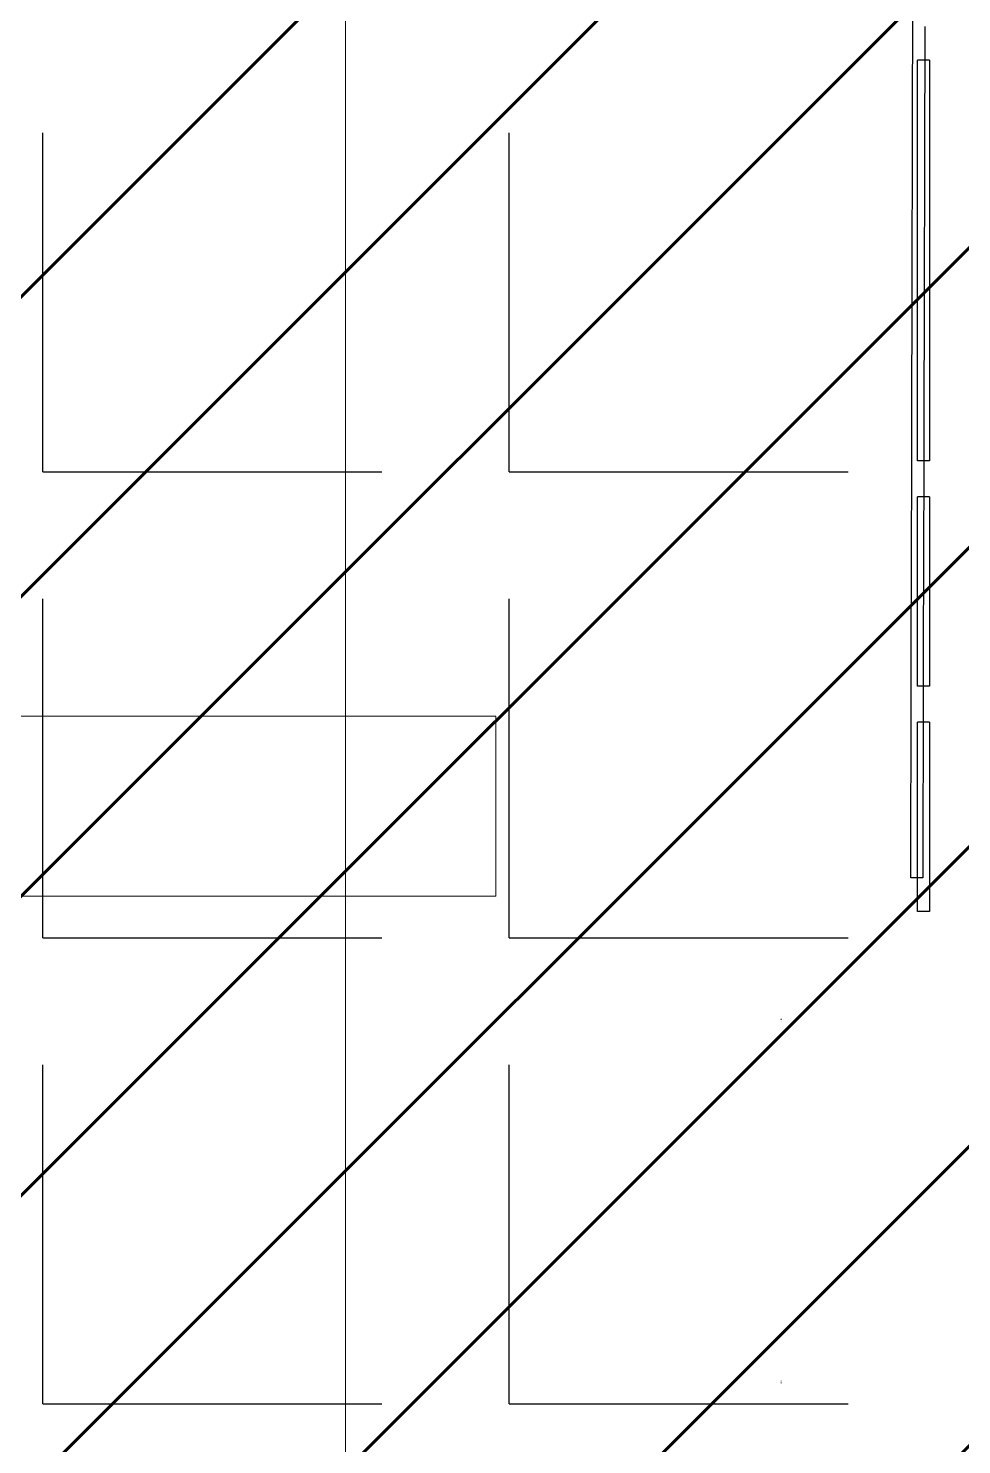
# Model space of a CAD drawing. Header units: millimetres. Extents: x -164500 to 426394, y -51911 to 102118.
# Drawn here: x 7020 to 10125, y 15889 to 20602 of the extents above; entities that cross this region are included whole.
import ezdxf

# ---------------------------------------------------------------- set-up
doc = ezdxf.new("R2010")
doc.units = ezdxf.units.MM
doc.layers.add('1.1.1) Плитка КР1 Остаток', color=52, linetype='Continuous')
for name, color, linetype, lineweight in [('183 стяжка подвал', 160, 'Continuous', 60), ('A-FLOR', 7, 'Continuous', 9), ('A-GENM', 7, 'Continuous', 9), ('Оси', 7, 'Continuous', 9)]:
    doc.layers.add(name, color=color, linetype=linetype, lineweight=lineweight)

# ---------------------------------------------------------------- blocks, each defined once
blk = doc.blocks.new('Gotschlich_Турникет-трипод_Тумбовый_Modul_Cross _R18 - Modul Cross 2-Arm-31992132-Объем проектирования 1 этажа')
at = {"layer": 'A-GENM'}
for p, q in [((83, -250), (86.2, -250)), ((91.3, -250), (90.7, -250))]:
    blk.add_line(p, q, dxfattribs=at)
blk = doc.blocks.new('Gotschlich_Турникет-трипод_Тумбовый_Modul_Cross _R18 - Modul Cross 2-Arm-31997083-Объем проектирования 1 этажа')
at = {"layer": 'A-GENM'}
for p, q in [((83, 250), (86.2, 250)), ((91.3, 250), (90.7, 250))]:
    blk.add_line(p, q, dxfattribs=at)

msp = doc.modelspace()

# ---------------------------------------------------------------- hatches: boundary and pattern name
at = {"layer": '1.1.1) Плитка КР1 Остаток'}
h = msp.add_hatch(dxfattribs=at)
h.set_pattern_fill('ANGLE', color=256, scale=222)
h.set_pattern_definition([(0, (205553.1, 26879), (0, 1550.67), [1127.76, -422.91]), (90, (205553.1, 26879), (-1550.67, 9e-14), [1127.76, -422.91])])
h.paths.add_polyline_path([(13754.702, 17684.938), (14405.702, 17684.938), (14405.702, 18338.438), (13754.702, 18338.438)], flags=16)
h.paths.add_polyline_path([(13743.702, 21432.938), (14405.702, 21432.938), (14405.702, 22095.938), (13743.702, 22095.938)], flags=16)
h.paths.add_polyline_path([(6445.137, 7763.938), (6442.548, 7557.281), (4619.702, 7556.938), (4619.702, 7763.938), (1354.702, 7783.938), (1355.702, 8384.938), (609.702, 8383.938), (610.702, 10742.938), (1874.702, 10763.938), (1874.702, 11243.938), (3624.702, 11263.938), (3624.702, 10763.938), (6824.702, 10763.938), (6824.702, 11488.938), (6744.702, 11488.938), (6744.702, 12388.938), (6832.702, 12388.938), (6844.702, 14438.938), (7162.202, 14438.938), (7159.702, 14839.938), (6844.702, 14839.938), (6824.702, 15208.938), (6674.702, 15208.938), (6674.702, 15986.938), (6617.702, 17692.938), (4745.702, 17692.938), (4745.702, 18333.137), (4130.853, 18334.256), (4130.853, 18839.06), (6674.702, 18838.938), (6674.702, 20645.938), (9795.702, 20645.938), (9774.702, 22063.938), (9174.702, 22063.938), (9174.702, 24183.938), (9774.702, 24183.938), (9774.702, 24722.262), (13768.823, 24626.219), (14845.702, 24626.219), (14845.702, 26422.938), (18154.958, 26351.124), (18154.958, 26143.938), (18794.958, 26143.938), (18804.143, 26351.124), (20274.702, 26351.124), (20274.702, 26963.938), (21974.702, 26963.938), (21974.702, 14463.938), (22654.702, 14463.938), (22654.702, 13138.938), (22633.702, 11984.938), (22374.702, 11971.938), (22374.702, 11825.982), (20499.702, 11830.384), (20514.702, 11971.938), (20295.702, 11984.938), (20295.702, 15094.938), (13774.702, 15063.938), (13774.702, 10763.938), (20209.461, 10763.938), (20209.461, 7763.938)])
h.paths.add_polyline_path([(3935.822, 18839.06), (6674.702, 18839.06), (6674.702, 20588.938), (3935.822, 20588.938)], flags=17)
h.paths.add_polyline_path([(6612.528, 17692.938), (4124.702, 17692.938), (4124.702, 15113.938), (6612.528, 15113.938)], flags=17)
at = {"layer": '183 стяжка подвал'}
h = msp.add_hatch(dxfattribs=at)
h.set_pattern_fill('ANSI31', color=256, scale=222)
h.set_pattern_definition([(45, (205553.1, 26879), (-498.4042, 498.4042), [])])
h.paths.add_polyline_path([(13754.702, 17684.938), (14405.702, 17684.938), (14405.702, 18338.438), (13754.702, 18338.438)], flags=16)
h.paths.add_polyline_path([(13743.702, 21432.938), (14405.702, 21432.938), (14405.702, 22095.938), (13743.702, 22095.938)], flags=16)
h.paths.add_polyline_path([(6445.137, 7763.938), (6442.548, 7557.281), (4619.702, 7556.938), (4619.702, 7763.938), (1354.702, 7783.938), (1355.702, 8384.938), (609.702, 8383.938), (610.702, 10742.938), (1874.702, 10763.938), (1874.702, 11243.938), (3624.702, 11263.938), (3624.702, 10763.938), (6824.702, 10763.938), (6824.702, 11488.938), (6744.702, 11488.938), (6744.702, 12388.938), (6832.702, 12388.938), (6844.702, 14438.938), (7162.202, 14438.938), (7159.702, 14839.938), (6844.702, 14839.938), (6824.702, 15208.938), (6674.702, 15208.938), (6674.702, 15986.938), (6617.702, 17692.938), (4745.702, 17692.938), (4745.702, 18333.137), (4130.853, 18334.256), (4130.853, 18839.06), (6674.702, 18838.938), (6674.702, 20645.938), (9795.702, 20645.938), (9774.702, 22063.938), (9174.702, 22063.938), (9174.702, 24183.938), (9774.702, 24183.938), (9774.702, 24722.262), (13768.823, 24626.219), (14845.702, 24626.219), (14845.702, 26422.938), (18154.958, 26351.124), (18154.958, 26143.938), (18794.958, 26143.938), (18804.143, 26351.124), (20274.702, 26351.124), (20274.702, 26963.938), (21974.702, 26963.938), (21974.702, 14463.938), (22654.702, 14463.938), (22654.702, 13138.938), (22633.702, 11984.938), (22374.702, 11971.938), (22374.702, 11825.982), (20499.702, 11830.384), (20514.702, 11971.938), (20295.702, 11984.938), (20295.702, 15094.938), (13774.702, 15063.938), (13774.702, 10763.938), (20209.461, 10763.938), (20209.461, 7763.938)])
h.paths.add_polyline_path([(3935.822, 18839.06), (6674.702, 18839.06), (6674.702, 20588.938), (3935.822, 20588.938)], flags=17)
h.paths.add_polyline_path([(6612.528, 17692.938), (4124.702, 17692.938), (4124.702, 15113.938), (6612.528, 15113.938)], flags=17)
h.paths.add_polyline_path([(21915.974, 15309.069), (28602.728, 15309.069), (28602.728, 26272.402), (21915.974, 26272.402)])

# ---------------------------------------------------------------- linework, layer by layer
for p, q in [((9977.287, 19163.162), (9977.287, 20496.593)), ((10017.287, 20496.593), (9977.287, 20496.593)), ((10017.287, 20496.593), (10017.287, 19163.162)), ((10017.287, 19163.162), (9977.287, 19163.162)), ((9977.287, 18413.162), (9977.287, 19043.162)), ((10017.287, 19043.162), (9977.287, 19043.162)), ((10017.287, 19043.162), (10017.287, 18413.162)), ((10017.287, 18413.162), (9977.287, 18413.162)), ((9977.287, 17663.162), (9977.287, 18293.162)), ((10017.287, 18293.162), (9977.287, 18293.162)), ((10017.287, 18293.162), (10017.287, 17663.162)), ((10017.287, 17663.162), (9977.287, 17663.162))]:
    msp.add_line(p, q)
at = {"flags": 128}
msp.add_lwpolyline([(10001.967, 20608.706), (9998.837, 19275.278), (9998.556, 19155.278), (9997.077, 18525.28), (9996.795, 18405.28), (9995.316, 17775.282), (9955.316, 17775.376), (9956.795, 18405.374), (9957.077, 18525.374), (9958.556, 19155.372), (9958.837, 19275.372), (9962.241, 20725.144)], dxfattribs=at)
at = {"layer": 'A-FLOR'}
for p, q in [((6824.702, 18313.938), (8574.702, 18313.938)), ((8574.702, 18313.938), (8574.702, 17713.938)), ((8574.702, 17713.938), (6824.702, 17713.938))]:
    msp.add_line(p, q, dxfattribs=at)
at = {"layer": 'Оси'}
msp.add_lwpolyline([(8074.702, -2042.321), (8074.702, 2957.679), (8074.702, 22262.009), (8074.702, 27262.009)], dxfattribs=at)

# ---------------------------------------------------------------- block references
for name, p, rotation in [('Gotschlich_Турникет-трипод_Тумбовый_Modul_Cross _R18 - Modul Cross 2-Arm-31992132-Объем проектирования 1 этажа', (9774.702, 17389.127), 269.9999999999999), ('Gotschlich_Турникет-трипод_Тумбовый_Modul_Cross _R18 - Modul Cross 2-Arm-31997083-Объем проектирования 1 этажа', (9774.702, 16010.127), 89.99999999999973)]:
    msp.add_blockref(name, p, dxfattribs=dict(rotation=rotation))

doc.saveas('drawing.dxf')
